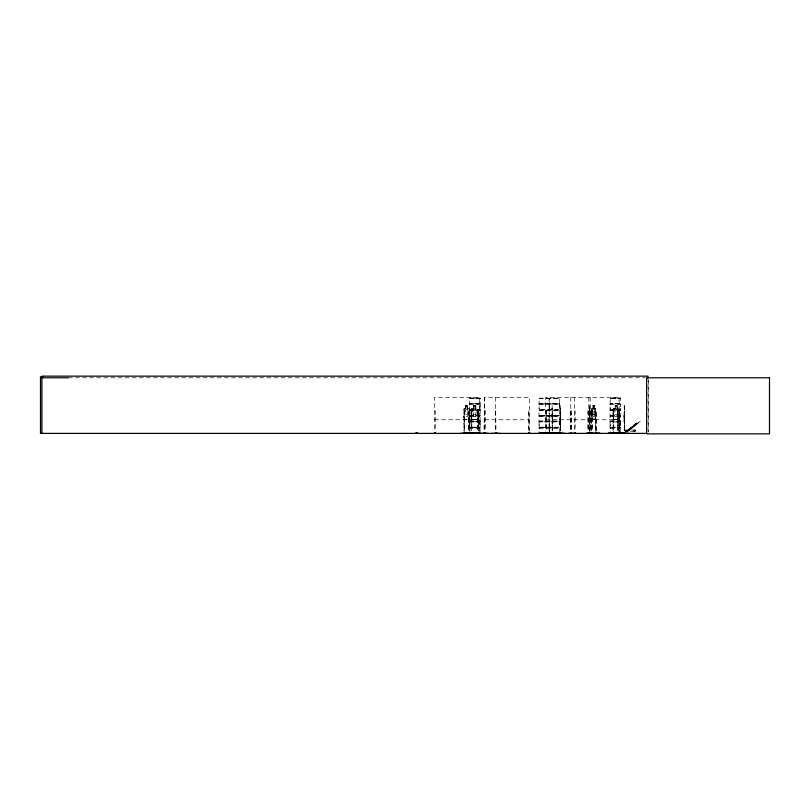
<?xml version="1.0" encoding="UTF-8"?>
<svg xmlns="http://www.w3.org/2000/svg" width="810" height="810" viewBox="0 0 810 810"><rect width="100%" height="100%" fill="white"/><g stroke="black" fill="none" stroke-linecap="round" stroke-linejoin="round"><path stroke-width="0.61" stroke-dasharray="4.05 3.04" d="M469.567 424.582L469.456 427.538L480.168 427.67L469.466 427.832L469.567 433.026M469.567 406.934L469.567 409.546L469.435 403.866L480.168 403.846L469.466 403.684L469.547 398.125L480.158 398.236L469.527 398.135L480.057 398.145L480.148 403.734M480.036 424.582L480.138 421.342L469.466 421.321L469.456 410.174L480.127 410.194L480.036 409.576L469.557 409.516L469.446 410.143M480.036 406.934L480.127 404.008M539.126 424.582L539.126 433.026M539.126 406.934L539.126 409.546L539.055 398.145L559.69 398.156M549.129 433.026L549.129 424.582M549.109 398.358L549.129 409.576L549.129 406.934M549.595 424.582L549.605 410.548M549.595 406.934L549.585 398.135M559.599 424.582L559.71 421.342L539.035 421.321L539.055 410.214L559.73 410.032L539.116 409.516L559.669 409.84M559.599 406.934L559.71 403.734L539.014 403.765M610.153 424.582L610.153 433.026M610.153 406.934L610.153 409.546L610.021 403.866L620.754 403.846L610.143 403.319L620.703 403.684M620.622 424.582L620.622 409.576L610.112 409.759M620.622 406.934L620.693 404.028M552.106 414.457L552.106 419.428M552.268 409.273L552.126 408.301L552.268 430.9M552.228 408.301L552.106 409.313M560.196 414.447L560.459 411.683L560.317 419.428M560.226 415.388L560.317 422.81M560.388 411.358L560.368 416.664L560.388 411.399M624.064 414.447L624.257 411.358M624.156 421.716L624.237 422.81L624.095 415.388M560.51 405.537L560.216 422.81L560.55 419.337M560.257 418.051L560.317 415.368M624.125 419.276L624.328 422.81L624.064 414.426M624.125 418.051L624.156 415.459M560.419 414.457L560.226 421.787M624.206 414.457L624.095 421.787M624.267 430.9L624.419 408.301M624.267 409.323L624.226 405.537M480.127 421.321L480.148 410.083M480.036 433.026L480.148 427.781M549.129 409.576L549.119 427.153M549.595 410.548L549.605 404.362M549.595 428.196L549.605 422M559.69 421.321L559.669 410.214M560.226 422.719L560.449 421.797M620.693 421.301L610.051 421.321L610.082 410.214L620.713 410.194M620.622 433.026L620.632 422L610.143 422L610.143 427.153L620.632 427.245M624.318 421.797L624.287 425.574M624.166 421.858L624.226 422.719M480.036 409.546L480.046 404.301M549.605 428.156L549.595 433.026M480.117 415.702L469.506 415.803M539.035 415.834L559.73 415.884L539.035 415.965M610.133 403.512L610.163 398.135L620.663 398.156L610.143 398.125L620.693 398.145L620.622 403.36M480.127 427.508L480.057 421.878M559.629 427.974L539.014 427.538M595.502 419.428L595.988 416.664M468.524 419.428L469.132 416.664L468.595 419.428L464.424 419.428M469.456 421.342L469.557 427.153L480.046 427.153M539.055 421.301L539.116 427.153L559.609 427.153L559.609 422L539.116 422M559.69 404.008L539.014 403.977M610.051 421.321L610.153 421.969M610.062 427.518L620.713 427.508M618.749 419.428L619.549 416.684L618.81 419.428L613.666 419.428L613.008 409.283L613.697 408.301L618.789 408.301L619.549 409.273L619.458 431.781M477.546 419.428L478.254 416.664L477.586 419.428L471.845 419.428M478.71 398.662L479.621 398.662M548.269 398.662L549.19 398.662M558.272 398.662L559.194 398.662M619.296 398.662L620.217 398.662M617.26 416.664L618.334 414.457M592.13 419.428L591.553 409.273L592.15 408.301M591.573 430.9L591.624 409.273L592.171 408.392M464.434 408.301L463.877 409.283L464.505 408.301L468.575 408.301L469.192 409.273L469.132 430.9M470.053 398.662L471.683 398.662M539.612 398.662L541.242 398.662M549.615 398.662L551.245 398.662M610.639 398.662L612.269 398.662M613.018 430.9L613.059 409.283L613.747 408.301M559.639 415.743L539.106 415.773M620.663 415.743L610.133 415.743M593.072 408.392L592.333 409.313L592.333 414.457L593.072 416.664L594.439 416.664L595.178 414.457L594.57 405.537L593.021 405.537L593.072 419.428M471.035 430.9L471.015 409.273L471.916 408.301M632.843 426.364L627.041 430.971L635.04 424.551L631.851 427.032M627.892 430.09L638.523 421.149M628.681 430.09L639.313 421.149M628.206 431.193L637.561 423.448M626.383 431.639L632.873 426.242L626.474 431.639M473.526 408.392L472.311 409.313L472.311 414.457L473.526 416.664L475.784 416.664L476.999 414.457L476.999 409.313L475.784 408.392M469.496 415.53L480.057 415.52M610.112 415.52L620.663 415.52M68.334 377.784L645.337 377.784M539.126 398.662L559.599 398.662M610.153 398.662L620.622 398.662M469.557 403.319L480.046 403.319M539.116 403.319L559.71 403.704M469.557 404.362L480.046 404.362M539.116 404.362L559.609 404.362L559.599 409.546M610.143 404.362L620.632 404.362L620.622 409.546M467.451 405.537L465.628 405.537L465.689 408.392L464.808 409.313L464.808 414.457L465.689 416.664L467.319 416.664L468.19 414.457L467.38 405.537L467.39 408.392M473.445 408.301L473.445 405.537L475.916 405.537L475.834 408.392M552.147 405.537L552.217 430.9M615.165 408.301L615.165 405.537L617.402 405.537L617.402 430.9M465.689 405.628L467.39 405.628M473.526 405.628L475.834 405.628M593.072 405.628L594.52 405.628L594.439 419.428M615.236 405.628L617.311 405.628M471.876 408.301L477.566 408.301L478.335 409.283L478.295 430.9M560.317 408.301L560.571 430.9M589.893 408.301L589.893 419.428M592.069 408.301L595.573 408.301L596.038 409.283L595.998 430.9M469.122 409.273L468.504 408.301M471.015 409.273L471.177 430.9M560.399 430.9L560.459 408.301L560.571 409.273M617.311 409.273L615.236 409.313L615.236 414.457L617.26 414.457M619.488 409.273L618.698 408.392M473.526 409.313L475.784 409.313M593.072 409.313L594.439 409.313M469.476 409.87L480.117 409.87M620.693 409.84L610.062 410.194M469.567 410.548L480.046 410.548M539.126 410.548L559.609 410.548M610.153 410.548L620.632 410.548M434.524 410.953L435.284 410.953L435.284 431.365M463.917 410.953L464.626 410.953L464.626 433.39M471.035 410.953L471.845 410.953L471.845 430.9M479.388 410.953L478.629 410.953L478.629 431.365M484.329 410.953L484.036 431.365M484.694 410.953L485.463 410.953L485.463 431.365M495.69 410.953L495.983 431.365M528.798 410.953L528.798 431.365L528.798 410.953L529.558 410.953M545.413 410.953L546.223 410.953L546.223 431.365M552.217 410.953L552.511 433.39M570.777 410.953L571.242 431.365M574.401 410.953L575.181 410.953L575.151 431.365M588.819 410.953L588.009 410.953L588.009 431.365M589.629 410.943L590.348 410.953L590.348 431.365M591.573 410.953L592.231 410.953L592.231 430.9M613.018 410.953L613.798 410.953L613.798 433.39M617.402 410.953L617.696 433.39M618.313 410.953L619.66 410.953L619.66 430.9M624.267 410.953L624.662 431.436M473.526 414.457L475.784 414.457M593.072 414.457L594.439 414.457M539.106 415.52L559.639 415.52M539.126 416.3L559.599 416.3M610.153 416.3L620.622 416.3M463.877 416.684L464.535 419.337L468.555 419.337M613.008 416.684L613.727 419.428M617.402 416.684L615.236 416.664L614.152 414.457L614.152 409.313L615.236 408.392L615.225 405.537M477.535 419.337L471.906 419.337L471.096 416.664L471.896 419.428M592.09 419.337L595.542 419.337M613.727 419.337L618.759 419.337M592.049 419.428L595.583 419.428M434.524 419.762L479.388 419.762M484.694 419.762L529.558 419.762M545.484 419.762L619.093 419.762M469.557 420.967L480.046 420.967M539.116 420.967L559.609 420.967M610.143 420.967L620.622 420.998M469.476 421.645L480.117 421.645M539.045 421.645L559.68 421.645M610.062 421.645L620.703 421.645M469.557 422L480.046 422M560.419 425.574L560.317 422.719M539.045 427.832L559.68 427.832M610.062 427.832L620.703 427.832M480.046 428.196L469.547 428.065M539.116 428.196L559.609 428.196L559.599 433.026M610.133 428.125L620.632 428.196M624.419 430.069L635.88 430.069L635.88 431.436L630.251 431.436M617.26 408.392L618.334 409.313L618.344 431.365M637.551 423.427L628.185 431.173M595.492 408.301L595.836 433.39M463.938 416.664L464.494 419.428M559.609 403.39L559.588 398.135M560.358 422.719L560.297 421.716M560.419 408.392L560.449 409.313M624.257 411.399L624.348 414.447M552.137 414.457L552.147 416.664M648.526 380.305L648.526 432.125M648.03 377.784L648.03 432.145M635.728 430.069L635.728 431.436M634.959 430.069L634.959 431.436M634.807 430.069L634.807 431.436M634.169 430.069L634.169 431.436M634.017 430.069L634.017 431.436M628.064 430.069L628.064 431.436M627.213 430.069L627.213 431.436M627.142 430.069L627.142 431.436M626.13 430.069L626.13 431.436M625.209 430.069L625.209 431.436M624.551 410.953L624.571 433.39M624.378 405.537L624.419 431.436M619.417 409.313L619.417 416.664M619.164 431.781L619.093 397.325L545.484 397.325L545.413 431.365M619.073 410.953L619.073 431.365M618.88 410.953L618.88 430.9M617.311 405.537L617.311 419.428M613.615 410.953L613.615 430.9M613.2 410.953L613.2 430.9M596.241 430.9L596.241 410.953L595.583 410.953L595.583 430.9M593.102 405.537L593.143 408.392M591.988 410.953L591.988 430.9M591.827 410.953L591.827 430.9M590.196 397.325L590.186 433.39M589.923 433.37L589.569 405.516L589.68 430.88M589.801 405.537L589.872 431.365M588.819 397.325L588.749 431.365M588.08 410.953L588.08 431.365M574.422 397.325L574.422 431.365M571.101 410.953L571.101 431.365M570.918 410.953L570.918 431.365M570.777 397.325L570.777 431.365M560.702 410.953L560.702 433.39M546.142 410.953L546.142 431.365M529.558 431.365L529.558 397.325L484.694 397.325L484.694 431.365M495.7 397.325L495.69 431.365M484.319 397.325L484.319 431.365M480.026 398.135L480.026 398.652L469.567 398.662L469.577 398.135M480.026 415.398L480.026 416.289L469.567 416.3L469.577 415.398M479.388 431.365L479.388 397.325L434.524 397.325L434.524 431.365M478.437 430.9L478.437 410.953L477.627 410.953L477.627 430.9M477.768 410.953L477.768 433.39M475.784 405.628L475.784 419.428M473.485 405.537L473.526 419.428M471.703 410.953L471.703 430.9M469.365 430.9L469.365 410.953L468.656 410.953L468.656 430.9M468.879 410.953L468.879 430.9M465.699 405.537L465.76 408.392M464.403 410.953L464.403 430.9M464.15 430.9L464.008 409.323L463.917 430.9M624.439 416.664L624.186 419.428L624.439 416.684M552.147 408.392L552.137 409.313L552.157 408.392M628.115 430.231L626.424 431.629L628.155 430.231M640.234 421.149L629.603 430.09L640.295 421.22M635.84 423.427L626.697 431.436L635.84 423.427M636.65 423.448L627.487 431.436L636.63 423.427M467.026 406.093L465.973 406.093L465.973 407.005L467.026 407.005L467.026 406.093M475.379 406.093L473.931 406.093L473.931 407.005L475.379 407.005L475.379 406.093M594.196 406.093L593.315 406.093L593.315 407.005L594.196 407.005L594.196 406.093M616.896 406.093L615.6 406.093L615.6 407.005L616.896 407.005L616.896 406.093M467.319 409.313L465.689 409.313L465.689 414.457L467.319 414.457L467.319 409.313M626.363 431.436L626.353 430.069L626.292 431.436M625.502 431.436L625.502 430.069L625.452 431.436"/><path stroke-width="1.21" d="M488.379 433.37L460.688 433.269M491.63 433.37L500.053 433.37M568.671 433.269L572.872 433.33M588.07 433.269L588.009 432.57M468.666 433.33L468.646 432.57M546.011 433.33L546.153 432.57M574.614 432.965L573.966 433.39M466.965 433.33L466.914 432.692M43.031 376.731L40.5 376.731L40.5 433.39L646.765 433.39M40.5 377.784L68.283 377.784M539.126 433.026L564.924 433.269M599.744 432.965L585.832 433.39M610.153 433.026L628.793 433.269M469.547 433.158L480.057 433.168M539.106 433.158L559.619 433.158M610.133 433.158L623.518 433.178M529.649 432.57L529.467 433.39M590.379 433.37L590.348 432.57M624.216 433.32L624.267 432.57M619.589 433.269L619.66 432.57M648.03 377.784L648.03 376.144L41.928 376.144L41.928 433.39M624.733 432.57L624.712 433.39M624.551 432.57L624.571 433.39M624.439 432.57L624.419 433.39M620.663 432.692L620.663 433.39M619.478 432.57L619.458 433.39L619.377 432.57M619.184 432.57L619.164 433.39M619.012 432.57L618.992 433.39M618.88 432.57L618.81 433.39M618.435 433.39L618.232 432.803M613.869 432.803L613.869 433.39L613.757 432.57M613.524 432.57L613.615 433.39M613.494 432.57L613.352 433.39L613.2 432.57M613.059 432.57L613.018 433.39M612.957 432.57L612.957 433.39M610.345 432.692L610.436 433.39M608.745 432.692L608.745 433.39M596.241 432.57L596.231 433.39M596.038 432.57L595.998 433.39M595.836 432.57L595.907 433.39M595.785 432.803L595.785 433.39M595.563 432.57L595.542 433.39M592.262 432.57L592.282 433.39M592.221 432.57L592.231 433.39M592.029 433.39L591.948 432.57L591.867 433.39M590.186 433.39L589.862 432.57M589.639 432.55L589.639 433.37M589.548 432.55L589.548 433.37M588.9 432.57L588.9 433.39M588.829 432.57L588.819 433.39M588.647 432.57L588.637 433.39M588.181 432.57L588.101 433.39M575.262 432.803L575.242 433.39M575.1 432.57L575.059 433.39M574.604 432.692L574.675 433.39M574.513 432.57L574.422 433.39M574.331 432.57L574.31 433.39M571.242 432.57L571.283 433.39M571.04 432.57L571.141 433.39M570.878 432.57L570.979 433.39M570.736 432.57L570.777 433.39M560.895 432.57L560.905 433.39M560.702 433.39L560.702 432.57L560.55 433.39M560.469 432.57L560.409 433.39M560.348 432.57L560.317 433.39M552.268 432.57L552.268 433.39M552.137 432.57L552.228 433.39M546.223 432.57L546.234 433.39M545.596 432.57L545.576 433.39M528.889 432.57L528.798 433.39M528.798 432.57L528.717 433.39M496.591 432.692L496.591 433.39M496.074 432.57L496.074 433.39M496.034 432.57L495.983 433.39M495.609 432.57L495.69 433.39M485.453 432.57L485.544 433.39M485.372 432.57L485.372 433.39M484.785 433.39L484.785 432.57L484.633 433.39M484.319 432.57L484.329 433.39M484.026 432.57L484.036 433.39M483.732 432.692L483.732 433.39M479.479 432.57L479.449 433.39M479.297 432.57L479.297 433.39M479.085 432.692L479.085 433.39M478.71 433.39L478.72 432.57L478.538 433.39M478.437 432.57L478.396 433.39M478.295 432.57L478.204 433.39M477.88 432.57L477.859 433.39M477.768 432.57L477.687 433.39M477.627 432.57L477.556 433.39M471.845 432.57L471.784 433.39M471.703 432.57L471.612 433.39L471.592 432.57M471.268 432.57L471.288 433.39M471.177 432.57L471.096 433.39L470.954 432.57M469.132 432.57L469.192 433.39M469.041 433.39L468.97 432.57L468.828 433.39M466.094 432.692L466.054 433.39M465.274 432.692L465.274 433.39M464.687 432.803L464.687 433.39M464.606 432.57L464.636 433.39M464.403 432.57L464.454 433.39M464.282 432.57L464.272 433.39M464.15 432.57L464.089 433.39M463.917 432.57L463.938 433.39M435.375 432.803L435.375 433.39M435.203 432.57L435.203 433.39M434.616 432.57L434.616 433.39M434.443 432.57L434.464 433.39M417.525 432.692L417.525 433.39M416.715 432.692L416.715 433.39M415.894 432.692L415.894 433.39M769.5 377.784L646.603 377.784L646.603 433.856L769.5 433.856L769.5 377.784M617.382 433.34L617.362 432.57L617.392 433.37M617.787 433.39L617.787 432.57L617.696 433.39M591.583 433.39L591.573 432.57L591.553 433.39M552.602 433.39L552.602 432.57L552.511 433.39M545.413 433.39L545.403 432.57L545.322 433.39M469.415 433.39L469.415 432.57L469.375 433.39"/></g></svg>
